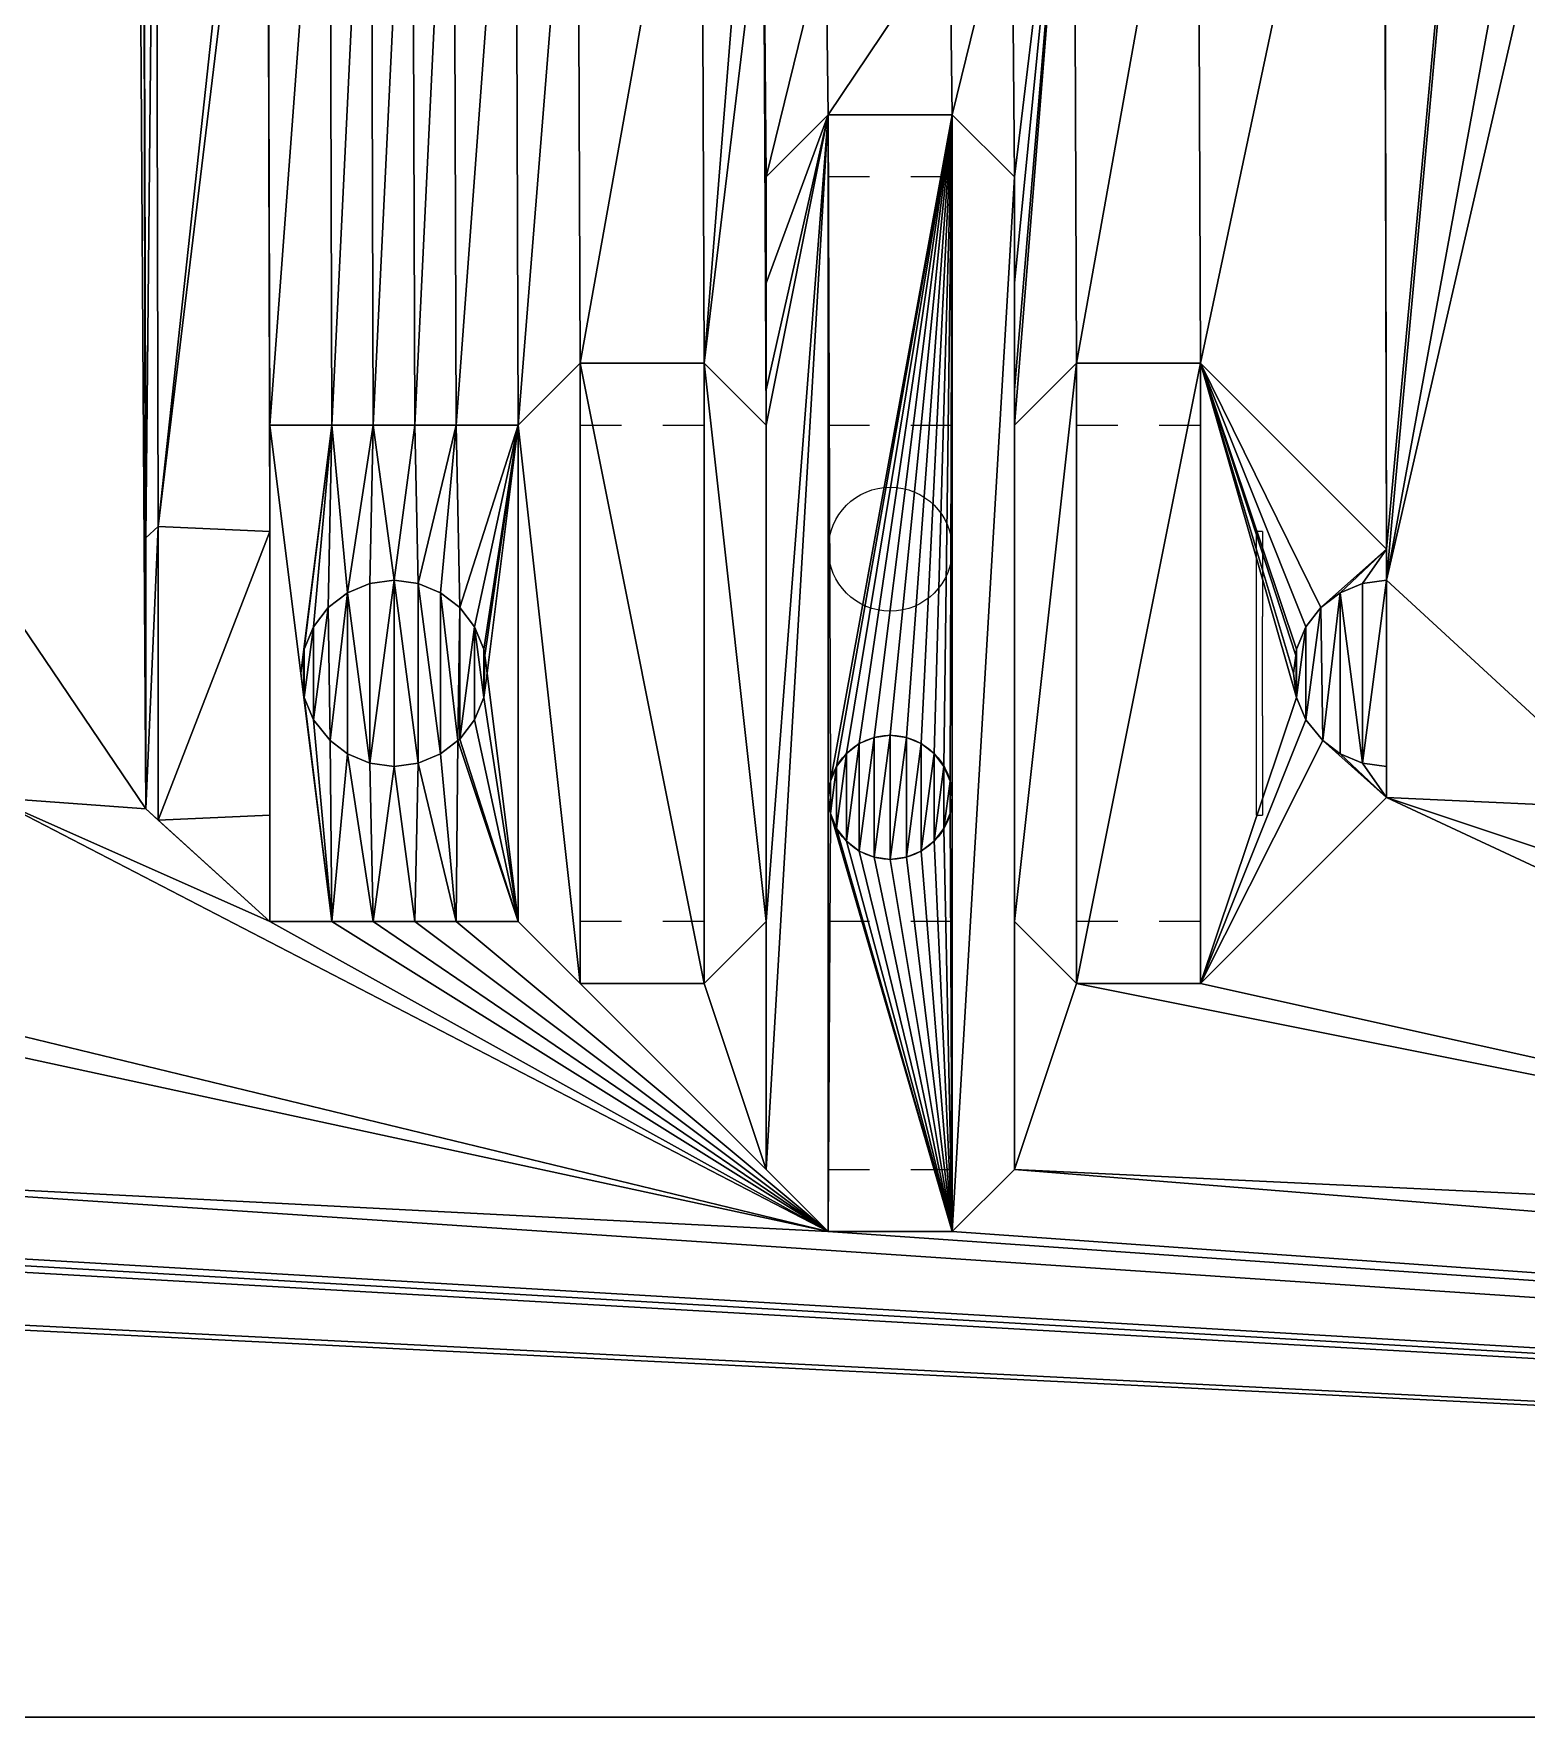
# Model space of a CAD drawing. Extents: x -341 to 0, y -148 to 0.
# Drawn here: x -250.9 to -202.8, y -147.6 to -93.4 of the extents above; entities that cross this region are included whole.
import ezdxf

# ---------------------------------------------------------------- set-up
doc = ezdxf.new("R2010")
doc.units = 0
doc.header["$LTSCALE"] = 25.4
doc.layers.get('0').update_dxf_attribs({"color": 13, "linetype": 'CONTINUOUS'})

msp = doc.modelspace()

# ---------------------------------------------------------------- linework, layer by layer
at = {"color": 0}
for p, q in [((-227.288, -97.971), (-225.288, -95.971)), ((-227.288, -97.971), (-225.288, -95.971)), ((-221.288, -95.971), (-225.288, -95.971)), ((-221.288, -95.971), (-225.288, -95.971)), ((-219.288, -97.971), (-221.288, -95.971)), ((-219.288, -97.971), (-221.288, -95.971)), ((-227.288, -97.971), (-227.288, -101.4)), ((-227.288, -97.971), (-227.288, -101.4)), ((-223.955, -97.971), (-225.288, -97.971)), ((-221.288, -97.971), (-222.621, -97.971)), ((-219.288, -101.4), (-219.288, -97.971)), ((-219.288, -101.4), (-219.288, -97.971)), ((-227.288, -101.4), (-227.288, -104.828)), ((-227.288, -101.4), (-227.288, -104.828)), ((-219.288, -104.828), (-219.288, -101.4)), ((-219.288, -104.828), (-219.288, -101.4)), ((-235.288, -105.971), (-233.288, -103.971)), ((-235.288, -105.971), (-233.288, -103.971)), ((-229.288, -103.971), (-233.288, -103.971)), ((-229.288, -103.971), (-233.288, -103.971)), ((-227.288, -105.971), (-229.288, -103.971)), ((-227.288, -105.971), (-229.288, -103.971)), ((-217.288, -103.971), (-219.288, -105.971)), ((-217.288, -103.971), (-219.288, -105.971)), ((-217.288, -103.971), (-213.288, -103.971)), ((-217.288, -103.971), (-213.288, -103.971)), ((-213.288, -103.971), (-207.288, -109.971)), ((-213.288, -103.971), (-207.288, -109.971)), ((-227.288, -104.828), (-227.288, -105.971)), ((-227.288, -104.828), (-227.288, -105.971)), ((-219.288, -105.971), (-219.288, -104.828)), ((-219.288, -105.971), (-219.288, -104.828)), ((-243.288, -105.971), (-241.288, -105.971)), ((-243.288, -105.971), (-243.288, -109.4)), ((-243.288, -105.971), (-243.288, -109.4)), ((-243.288, -105.971), (-241.288, -105.971)), ((-241.288, -105.971), (-239.955, -105.971)), ((-241.288, -105.971), (-239.955, -105.971)), ((-239.955, -105.971), (-238.621, -105.971)), ((-239.955, -105.971), (-238.621, -105.971)), ((-238.621, -105.971), (-237.288, -105.971)), ((-238.621, -105.971), (-237.288, -105.971)), ((-237.288, -105.971), (-235.288, -105.971)), ((-237.288, -105.971), (-235.288, -105.971)), ((-233.288, -105.971), (-231.955, -105.971)), ((-230.621, -105.971), (-229.288, -105.971)), ((-225.288, -105.971), (-223.955, -105.971)), ((-222.621, -105.971), (-221.288, -105.971)), ((-217.288, -105.971), (-215.955, -105.971)), ((-214.621, -105.971), (-213.288, -105.971)), ((-246.888, -109.24), (-247.288, -109.6)), ((-246.888, -109.24), (-247.288, -109.6)), ((-247.288, -109.6), (-247.288, -118.343)), ((-247.288, -109.6), (-247.288, -118.343)), ((-246.888, -109.24), (-243.288, -109.4)), ((-246.888, -109.24), (-243.288, -109.4)), ((-235.288, -109.4), (-235.288, -112.143)), ((-227.288, -109.4), (-227.288, -111.685)), ((-219.288, -109.4), (-219.288, -111.685)), ((-211.288, -109.4), (-211.488, -109.4)), ((-211.488, -109.4), (-211.488, -118.543)), ((-211.288, -109.4), (-211.288, -112.143)), ((-207.288, -110.971), (-207.288, -109.971)), ((-207.288, -110.971), (-207.288, -109.971)), ((-240.064, -111.073), (-240.788, -111.373)), ((-240.064, -111.073), (-240.788, -111.373)), ((-239.288, -110.971), (-240.064, -111.073)), ((-239.288, -110.971), (-240.064, -111.073)), ((-238.511, -111.073), (-239.288, -110.971)), ((-238.511, -111.073), (-239.288, -110.971)), ((-237.788, -111.373), (-238.511, -111.073)), ((-237.788, -111.373), (-238.511, -111.073)), ((-208.064, -111.073), (-208.788, -111.373)), ((-208.064, -111.073), (-208.788, -111.373)), ((-207.288, -110.971), (-208.064, -111.073)), ((-207.288, -110.971), (-208.064, -111.073)), ((-240.788, -111.373), (-241.409, -111.85)), ((-240.788, -111.373), (-241.409, -111.85)), ((-237.167, -111.85), (-237.788, -111.373)), ((-237.167, -111.85), (-237.788, -111.373)), ((-227.288, -111.685), (-227.288, -112.143)), ((-219.288, -111.685), (-219.288, -112.143)), ((-208.788, -111.373), (-209.409, -111.85)), ((-208.788, -111.373), (-209.409, -111.85)), ((-243.288, -115.114), (-243.288, -112.143)), ((-241.409, -111.85), (-241.886, -112.471)), ((-241.409, -111.85), (-241.886, -112.471)), ((-236.69, -112.471), (-237.167, -111.85)), ((-236.69, -112.471), (-237.167, -111.85)), ((-211.288, -115.343), (-211.288, -112.143)), ((-209.409, -111.85), (-209.886, -112.471)), ((-209.409, -111.85), (-209.886, -112.471)), ((-241.886, -112.471), (-242.186, -113.195)), ((-241.886, -112.471), (-242.186, -113.195)), ((-236.39, -113.195), (-236.69, -112.471)), ((-236.39, -113.195), (-236.69, -112.471)), ((-209.886, -112.471), (-210.186, -113.195)), ((-209.886, -112.471), (-210.186, -113.195)), ((-242.288, -113.971), (-242.213, -113.4)), ((-242.288, -113.971), (-242.213, -113.4)), ((-242.213, -113.4), (-242.186, -113.195)), ((-242.213, -113.4), (-242.186, -113.195)), ((-236.363, -113.4), (-236.39, -113.195)), ((-236.363, -113.4), (-236.39, -113.195)), ((-236.288, -113.971), (-236.363, -113.4)), ((-236.288, -113.971), (-236.363, -113.4)), ((-210.288, -113.971), (-210.213, -113.4)), ((-210.288, -113.971), (-210.213, -113.4)), ((-210.213, -113.4), (-210.186, -113.195)), ((-210.213, -113.4), (-210.186, -113.195)), ((-242.288, -113.971), (-242.186, -114.748)), ((-242.288, -113.971), (-242.186, -114.748)), ((-236.39, -114.748), (-236.288, -113.971)), ((-236.39, -114.748), (-236.288, -113.971)), ((-210.288, -113.971), (-210.186, -114.748)), ((-210.288, -113.971), (-210.186, -114.748)), ((-242.186, -114.748), (-241.886, -115.471)), ((-242.186, -114.748), (-241.886, -115.471)), ((-236.39, -114.748), (-236.69, -115.471)), ((-236.39, -114.748), (-236.69, -115.471)), ((-210.186, -114.748), (-209.886, -115.471)), ((-210.186, -114.748), (-209.886, -115.471)), ((-243.288, -115.343), (-243.288, -115.114)), ((-241.886, -115.471), (-241.344, -116.143)), ((-241.886, -115.471), (-241.344, -116.143)), ((-237.167, -116.092), (-236.69, -115.471)), ((-237.167, -116.092), (-236.69, -115.471)), ((-235.288, -118.543), (-235.288, -115.343)), ((-227.288, -115.343), (-227.288, -118.543)), ((-219.288, -115.343), (-219.288, -118.543)), ((-211.288, -115.343), (-211.288, -118.543)), ((-209.886, -115.471), (-209.344, -116.143)), ((-209.886, -115.471), (-209.344, -116.143)), ((-241.344, -116.143), (-240.788, -116.569)), ((-241.344, -116.143), (-240.788, -116.569)), ((-237.788, -116.569), (-237.232, -116.143)), ((-237.788, -116.569), (-237.232, -116.143)), ((-237.232, -116.143), (-237.167, -116.092)), ((-237.232, -116.143), (-237.167, -116.092)), ((-209.344, -116.143), (-208.788, -116.569)), ((-209.344, -116.143), (-208.788, -116.569)), ((-240.788, -116.569), (-240.064, -116.869)), ((-240.788, -116.569), (-240.064, -116.869)), ((-238.511, -116.869), (-237.788, -116.569)), ((-238.511, -116.869), (-237.788, -116.569)), ((-208.788, -116.569), (-208.064, -116.869)), ((-208.788, -116.569), (-208.064, -116.869)), ((-240.064, -116.869), (-239.288, -116.971)), ((-240.064, -116.869), (-239.288, -116.971)), ((-239.288, -116.971), (-238.511, -116.869)), ((-239.288, -116.971), (-238.511, -116.869)), ((-208.064, -116.869), (-207.288, -116.971)), ((-208.064, -116.869), (-207.288, -116.971)), ((-207.288, -117.971), (-207.288, -116.971)), ((-207.288, -117.971), (-207.288, -116.971)), ((-207.288, -117.971), (-213.288, -123.971)), ((-207.288, -117.971), (-213.288, -123.971)), ((-246.888, -118.703), (-247.288, -118.343)), ((-246.888, -118.703), (-247.288, -118.343)), ((-243.288, -118.543), (-246.888, -118.703)), ((-243.288, -118.543), (-246.888, -118.703)), ((-243.288, -121.971), (-243.288, -118.543)), ((-243.288, -121.971), (-243.288, -118.543)), ((-211.488, -118.543), (-211.288, -118.543)), ((-243.288, -121.971), (-241.288, -121.971)), ((-243.288, -121.971), (-241.288, -121.971)), ((-241.288, -121.971), (-239.955, -121.971)), ((-241.288, -121.971), (-239.955, -121.971)), ((-239.955, -121.971), (-238.621, -121.971)), ((-239.955, -121.971), (-238.621, -121.971)), ((-238.621, -121.971), (-237.288, -121.971)), ((-238.621, -121.971), (-237.288, -121.971)), ((-237.288, -121.971), (-235.288, -121.971)), ((-237.288, -121.971), (-235.288, -121.971)), ((-235.288, -121.971), (-233.288, -123.971)), ((-235.288, -121.971), (-233.288, -123.971)), ((-231.955, -121.971), (-233.288, -121.971)), ((-229.288, -121.971), (-230.621, -121.971)), ((-227.288, -121.971), (-229.288, -123.971)), ((-227.288, -121.971), (-229.288, -123.971)), ((-227.288, -121.971), (-227.288, -129.971)), ((-227.288, -121.971), (-227.288, -129.971)), ((-223.955, -121.971), (-225.288, -121.971)), ((-221.288, -121.971), (-222.621, -121.971)), ((-219.288, -129.971), (-219.288, -121.971)), ((-219.288, -121.971), (-217.288, -123.971)), ((-219.288, -121.971), (-217.288, -123.971)), ((-219.288, -129.971), (-219.288, -121.971)), ((-215.955, -121.971), (-217.288, -121.971)), ((-213.288, -121.971), (-214.621, -121.971)), ((-229.288, -123.971), (-233.288, -123.971)), ((-229.288, -123.971), (-233.288, -123.971)), ((-217.288, -123.971), (-213.288, -123.971)), ((-217.288, -123.971), (-213.288, -123.971)), ((-227.288, -129.971), (-225.288, -131.971)), ((-227.288, -129.971), (-225.288, -131.971)), ((-225.288, -129.971), (-223.955, -129.971)), ((-222.621, -129.971), (-221.288, -129.971)), ((-219.288, -129.971), (-221.288, -131.971)), ((-219.288, -129.971), (-221.288, -131.971)), ((-225.288, -131.971), (-221.288, -131.971)), ((-225.288, -131.971), (-221.288, -131.971)), ((-341, -147.628), (0, -147.628))]:
    msp.add_line(p, q, dxfattribs=at)
for centre in [(-223.288, -109.971), (-223.288, -117.971), (-223.288, -117.971)]:
    msp.add_circle(centre, 2, dxfattribs=at)

# ---------------------------------------------------------------- meshes
mesh = msp.add_polyface(dxfattribs=at)
corners = [(-254.969, -73.621), (-254.492, -70), (-254.427, -74.293), (-253.871, -69.523), (-253.871, -74.719), (-253.147, -75.019), (-252.371, -69.121), (-252.371, -75.121), (-252.371, -76.121), (-217.371, -82.121), (-219.371, -88.121), (-219.371, -80.121), (-219.288, -97.971), (-219.288, -101.4), (-219.288, -104.828), (-217.288, -103.971), (-213.371, -82.121), (-213.288, -103.971), (-207.371, -76.121), (-207.288, -109.971), (-225.371, -90.121), (-227.288, -97.971), (-227.371, -88.121), (-225.288, -95.971), (-221.371, -90.121), (-221.288, -95.971), (-246.971, -76.853), (-247.288, -109.6), (-247.371, -76.493), (-246.888, -109.24), (-243.371, -76.693), (-243.371, -80.121), (-243.288, -105.971), (-241.371, -80.121), (-241.288, -105.971), (-240.038, -80.121), (-239.955, -105.971), (-238.704, -80.121), (-238.621, -105.971), (-237.371, -80.121), (-237.288, -105.971), (-235.371, -80.121), (-235.288, -105.971), (-233.371, -82.121), (-233.288, -103.971), (-229.371, -82.121), (-229.288, -103.971), (-227.371, -80.121), (-227.288, -105.971), (-262.371, -82.121), (-264.371, -88.121), (-264.371, -80.121), (-264.288, -97.971), (-264.288, -101.4), (-264.288, -104.828), (-264.288, -105.971), (-262.288, -103.971), (-258.371, -82.121), (-258.288, -103.971), (-252.288, -109.971), (-270.371, -90.121), (-272.288, -97.971), (-272.371, -88.121), (-270.288, -95.971), (-266.371, -90.121), (-266.288, -95.971), (-278.288, -103.971), (-278.371, -82.121), (-274.371, -82.121), (-274.288, -103.971), (-272.371, -80.121), (-272.288, -105.971), (-247.817, -18.542), (-252.288, -110.971), (-247.288, -118.343), (-247.817, -35.285)]
mesh.append_faces([[corners[k] for k in face] for face in [(9, 10, 11), (49, 50, 51)]], dxfattribs={"vtx0": -1, "color": 0})
mesh.append_faces([[corners[k] for k in face] for face in [(0, 1, 2), (2, 3, 4), (4, 3, 5), (5, 6, 7), (7, 6, 8), (12, 9, 13), (13, 9, 14), (15, 16, 17), (17, 18, 19), (20, 21, 22), (21, 20, 23), (23, 24, 25), (25, 10, 12), (26, 27, 28), (38, 39, 40), (40, 41, 42), (42, 43, 44), (44, 45, 46), (52, 49, 53), (53, 49, 54), (55, 49, 56), (56, 57, 58), (58, 8, 59), (60, 61, 62), (61, 60, 63), (63, 64, 65), (65, 50, 52), (66, 68, 69), (59, 72, 73)]], dxfattribs={"vtx0": -1, "vtx1": -1, "color": 0})
mesh.append_faces([[corners[k] for k in face] for face in [(10, 9, 12), (48, 22, 21), (50, 49, 52), (59, 8, 6), (71, 62, 61), (74, 73, 75), (74, 75, 28)]], dxfattribs={"vtx0": -1, "vtx1": -1, "vtx2": -1, "color": 0})
mesh.append_faces([[corners[k] for k in face] for face in [(15, 9, 16), (17, 16, 18), (23, 20, 24), (25, 24, 10), (29, 26, 30), (29, 30, 31), (32, 31, 33), (34, 33, 35), (36, 35, 37), (38, 37, 39), (40, 39, 41), (42, 41, 43), (44, 43, 45), (46, 45, 47), (46, 47, 22), (56, 49, 57), (58, 57, 8), (63, 60, 64), (65, 64, 50), (66, 67, 68), (69, 68, 70), (69, 70, 62)]], dxfattribs={"vtx0": -1, "vtx2": -1, "color": 0})
mesh = msp.add_polyface(dxfattribs=at)
corners = [(-255.296, -71.55), (-255.269, -72.898), (-255.371, -72.121), (-255.269, -71.345), (-254.969, -70.621), (-254.969, -73.621), (-254.492, -70), (-254.427, -74.293), (-253.871, -69.523), (-253.147, -75.019), (-253.147, -69.223), (-252.371, -69.121), (-210.296, -71.55), (-210.269, -72.898), (-210.371, -72.121), (-210.269, -71.345), (-209.969, -70.621), (-209.969, -73.621), (-209.492, -70), (-209.427, -74.293), (-208.871, -69.523), (-219.371, -56.121), (-217.817, -40.914), (-219.371, -59.55), (-219.371, -62.978), (-219.371, -64.121), (-217.371, -62.121), (-213.817, -40.914), (-213.371, -62.121), (-207.817, -34.914), (-207.371, -68.121), (-225.817, -48.914), (-227.371, -56.121), (-227.817, -46.914), (-225.371, -54.121), (-221.817, -48.914), (-221.371, -54.121), (-219.817, -46.914), (-247.371, -67.75), (-243.817, -35.485), (-246.971, -67.39), (-243.817, -38.914), (-243.371, -67.55), (-243.371, -64.121), (-241.817, -38.914), (-241.371, -64.121), (-240.483, -38.914), (-240.038, -64.121), (-239.15, -38.914), (-238.704, -64.121), (-237.817, -38.914), (-237.371, -64.121), (-235.817, -38.914), (-235.371, -64.121), (-233.817, -40.914), (-233.371, -62.121), (-229.817, -40.914), (-229.371, -62.121), (-227.817, -38.914), (-227.371, -64.121), (-227.371, -59.55), (-227.371, -62.978), (-264.371, -56.121), (-262.817, -40.914), (-264.371, -59.55), (-264.371, -62.978), (-264.371, -64.121), (-262.371, -62.121), (-258.817, -40.914), (-258.371, -62.121), (-252.817, -34.914), (-252.371, -68.121), (-270.817, -48.914), (-272.371, -56.121), (-272.817, -46.914), (-270.371, -54.121), (-266.817, -48.914), (-266.371, -54.121), (-264.817, -46.914), (-272.371, -64.121), (-272.371, -59.55), (-272.371, -62.978), (-247.817, -18.542), (-252.288, -109.971), (-247.817, -35.285), (-252.288, -110.971), (-247.371, -76.493), (-247.417, -35.645)]
mesh.append_faces([[corners[k] for k in face] for face in [(0, 1, 2), (12, 13, 14), (59, 60, 61), (79, 80, 81)]], dxfattribs={"vtx0": -1, "color": 0})
mesh.append_faces([[corners[k] for k in face] for face in [(1, 4, 5), (13, 16, 17), (17, 18, 19), (21, 22, 23), (23, 22, 24), (24, 22, 25), (25, 22, 26), (26, 27, 28), (28, 29, 30), (31, 32, 33), (32, 31, 34), (34, 35, 36), (36, 37, 21), (38, 39, 40), (40, 41, 42), (42, 41, 43), (43, 44, 45), (45, 46, 47), (47, 48, 49), (49, 50, 51), (51, 52, 53), (53, 54, 55), (55, 56, 57), (57, 33, 59), (62, 63, 64), (64, 63, 65), (65, 63, 66), (66, 63, 67), (67, 68, 69), (69, 70, 71), (72, 73, 74), (73, 72, 75), (75, 76, 77), (77, 78, 62), (71, 82, 11), (84, 85, 82), (86, 87, 38)]], dxfattribs={"vtx0": -1, "vtx1": -1, "color": 0})
mesh.append_faces([[corners[k] for k in face] for face in [(59, 33, 32), (11, 82, 83)]], dxfattribs={"vtx0": -1, "vtx1": -1, "vtx2": -1, "color": 0})
mesh.append_faces([[corners[k] for k in face] for face in [(1, 0, 3), (1, 3, 4), (5, 4, 6), (7, 6, 8), (9, 8, 10), (9, 10, 11), (13, 12, 15), (13, 15, 16), (17, 16, 18), (19, 18, 20), (34, 31, 35), (36, 35, 37), (57, 58, 33), (59, 32, 60), (75, 72, 76), (77, 76, 78), (79, 73, 80)]], dxfattribs={"vtx0": -1, "vtx2": -1, "color": 0})
mesh = msp.add_polyface(dxfattribs=at)
corners = [(-209.427, -74.293), (-208.871, -69.523), (-208.871, -74.719), (-208.147, -75.019), (-207.371, -69.121), (-207.371, -75.121), (-207.371, -76.121), (-207.288, -109.971), (-198.971, -76.853), (-199.288, -109.6), (-199.371, -76.493), (-198.888, -109.24), (-195.371, -76.693), (-195.371, -80.121), (-195.288, -105.971), (-193.371, -80.121), (-193.288, -105.971), (-192.038, -80.121), (-191.955, -105.971), (-190.704, -80.121), (-190.621, -105.971), (-189.371, -80.121), (-189.288, -105.971), (-187.371, -80.121), (-187.288, -105.971), (-185.371, -82.121), (-185.288, -103.971), (-181.371, -82.121), (-181.288, -103.971), (-179.371, -80.121), (-179.371, -88.121), (-179.288, -105.971), (-179.288, -97.971), (-161.969, -73.621), (-161.492, -70), (-161.427, -74.293), (-160.871, -69.523), (-160.871, -74.719), (-160.147, -75.019), (-159.371, -69.121), (-159.371, -75.121), (-159.371, -76.121), (-159.288, -109.971), (-158.817, -34.914), (-159.288, -110.971), (-169.371, -82.121), (-171.371, -88.121), (-171.371, -80.121), (-171.288, -97.971), (-171.288, -101.4), (-171.288, -104.828), (-171.288, -105.971), (-169.288, -103.971), (-165.371, -82.121), (-165.288, -103.971), (-177.371, -90.121), (-177.288, -95.971), (-173.371, -90.121), (-173.288, -95.971), (-151.888, -109.24), (-151.371, -76.493), (-148.288, -109.4), (-151.371, -67.75), (-150.971, -76.853), (-148.288, -105.971), (-147.371, -76.693), (-147.371, -80.121), (-146.288, -105.971), (-198.817, -18.542), (-207.288, -110.971), (-152.288, -109.6), (-150.817, -18.542), (-199.371, -67.75), (-152.288, -118.343)]
mesh.append_faces([[corners[k] for k in face] for face in [(45, 46, 47)]], dxfattribs={"vtx0": -1, "color": 0})
mesh.append_faces([[corners[k] for k in face] for face in [(0, 1, 2), (2, 1, 3), (3, 4, 5), (5, 4, 6), (8, 9, 10), (14, 15, 16), (16, 17, 18), (18, 19, 20), (20, 21, 22), (22, 23, 24), (24, 25, 26), (26, 27, 28), (33, 34, 35), (35, 36, 37), (37, 36, 38), (38, 39, 40), (40, 39, 41), (42, 43, 44), (48, 45, 49), (49, 45, 50), (50, 45, 51), (51, 45, 52), (52, 53, 54), (54, 41, 42), (55, 32, 30), (32, 55, 56), (56, 57, 58), (58, 46, 48), (59, 60, 61), (60, 59, 62), (61, 63, 64), (64, 66, 67), (7, 68, 69), (70, 71, 59), (10, 69, 72), (73, 43, 70)]], dxfattribs={"vtx0": -1, "vtx1": -1, "color": 0})
mesh.append_faces([[corners[k] for k in face] for face in [(7, 6, 4), (31, 30, 32), (46, 45, 48), (42, 41, 39), (73, 44, 43)]], dxfattribs={"vtx0": -1, "vtx1": -1, "vtx2": -1, "color": 0})
mesh.append_faces([[corners[k] for k in face] for face in [(11, 8, 12), (11, 12, 13), (14, 13, 15), (16, 15, 17), (18, 17, 19), (20, 19, 21), (22, 21, 23), (24, 23, 25), (26, 25, 27), (28, 27, 29), (28, 29, 30), (52, 45, 53), (54, 53, 41), (56, 55, 57), (58, 57, 46), (61, 60, 63), (64, 63, 65), (64, 65, 66)]], dxfattribs={"vtx0": -1, "vtx2": -1, "color": 0})
mesh = msp.add_polyface(dxfattribs=at)
corners = [(-208.147, -75.019), (-208.871, -69.523), (-208.147, -69.223), (-207.371, -69.121), (-198.971, -67.39), (-198.817, -35.285), (-195.371, -67.55), (-198.417, -35.645), (-195.371, -64.121), (-194.817, -35.485), (-194.817, -38.914), (-193.371, -64.121), (-192.817, -38.914), (-192.038, -64.121), (-191.483, -38.914), (-190.704, -64.121), (-190.15, -38.914), (-189.371, -64.121), (-188.817, -38.914), (-187.371, -64.121), (-186.817, -38.914), (-185.371, -62.121), (-184.817, -40.914), (-181.371, -62.121), (-180.817, -40.914), (-179.371, -64.121), (-179.371, -56.121), (-179.371, -59.55), (-179.371, -62.978), (-162.296, -71.55), (-162.269, -72.898), (-162.371, -72.121), (-162.269, -71.345), (-161.969, -70.621), (-161.969, -73.621), (-161.492, -70), (-161.427, -74.293), (-160.871, -69.523), (-160.147, -75.019), (-160.147, -69.223), (-159.371, -69.121), (-170.817, -46.914), (-168.817, -40.914), (-169.371, -62.121), (-165.371, -62.121), (-164.817, -40.914), (-159.371, -68.121), (-158.817, -34.914), (-159.288, -109.971), (-178.817, -38.914), (-178.817, -46.914), (-177.371, -54.121), (-176.817, -48.914), (-173.371, -54.121), (-172.817, -48.914), (-171.371, -56.121), (-171.371, -59.55), (-171.371, -62.978), (-171.371, -64.121), (-150.971, -67.39), (-150.817, -35.285), (-147.371, -67.55), (-150.417, -35.645), (-147.371, -64.121), (-146.817, -35.485), (-146.817, -38.914), (-145.371, -64.121), (-207.371, -68.121), (-198.817, -18.542), (-207.288, -109.971), (-207.288, -110.971), (-199.371, -67.75), (-150.817, -18.542), (-152.288, -109.6), (-151.888, -109.24), (-151.371, -67.75)]
mesh.append_faces([[corners[k] for k in face] for face in [(25, 27, 28), (29, 30, 31)]], dxfattribs={"vtx0": -1, "color": 0})
mesh.append_faces([[corners[k] for k in face] for face in [(4, 5, 6), (6, 7, 8), (8, 10, 11), (11, 12, 13), (13, 14, 15), (15, 16, 17), (17, 18, 19), (19, 20, 21), (21, 22, 23), (23, 24, 25), (30, 33, 34), (43, 42, 44), (44, 45, 46), (46, 47, 40), (26, 50, 51), (51, 52, 53), (53, 54, 55), (55, 41, 56), (56, 41, 57), (57, 41, 58), (58, 41, 43), (59, 60, 61), (61, 62, 63), (63, 65, 66), (67, 68, 3), (71, 68, 4), (75, 72, 59)]], dxfattribs={"vtx0": -1, "vtx1": -1, "color": 0})
mesh.append_faces([[corners[k] for k in face] for face in [(25, 24, 26), (41, 42, 43), (40, 47, 48), (3, 68, 69), (70, 68, 71), (47, 72, 73), (74, 72, 75)]], dxfattribs={"vtx0": -1, "vtx1": -1, "vtx2": -1, "color": 0})
mesh.append_faces([[corners[k] for k in face] for face in [(0, 1, 2), (0, 2, 3), (8, 9, 10), (11, 10, 12), (13, 12, 14), (15, 14, 16), (17, 16, 18), (19, 18, 20), (21, 20, 22), (23, 22, 24), (25, 26, 27), (30, 29, 32), (30, 32, 33), (34, 33, 35), (36, 35, 37), (38, 37, 39), (38, 39, 40), (44, 42, 45), (46, 45, 47), (26, 49, 50), (51, 50, 52), (53, 52, 54), (55, 54, 41), (63, 64, 65)]], dxfattribs={"vtx0": -1, "vtx2": -1, "color": 0})
mesh = msp.add_polyface(dxfattribs=at)
corners = [(-145.371, -64.121), (-144.817, -38.914), (-144.038, -64.121), (-143.483, -38.914), (-142.704, -64.121), (-142.15, -38.914), (-141.371, -64.121), (-140.817, -38.914), (-139.371, -64.121), (-133.371, -62.121), (-132.817, -40.914), (-131.371, -64.121), (-131.371, -56.121), (-131.371, -59.55), (-131.371, -62.978), (-146.288, -105.971), (-147.371, -80.121), (-145.371, -80.121), (-144.955, -105.971), (-144.038, -80.121), (-143.621, -105.971), (-142.704, -80.121), (-142.288, -105.971), (-141.371, -80.121), (-140.288, -105.971), (-139.371, -80.121), (-138.288, -103.971), (-137.371, -82.121), (-134.288, -103.971), (-133.371, -82.121), (-132.288, -105.971), (-132.288, -97.971), (-132.288, -101.4), (-132.288, -104.828), (-122.288, -123.971), (-124.288, -129.971), (-124.288, -121.971), (-115.213, -113.4), (-115.186, -114.748), (-115.288, -113.971), (-115.186, -113.195), (-121.371, -82.121), (-123.371, -88.121), (-123.371, -80.121), (-122.288, -103.971), (-118.288, -103.971), (-117.371, -82.121), (-112.288, -109.971), (-117.371, -62.121), (-116.817, -40.914), (-111.371, -68.121), (0, -147.628), (-219.288, -129.971), (-177.288, -131.971), (-173.288, -131.971), (-130.288, -131.971), (-159.288, -117.971), (-148.288, -121.971), (-146.288, -121.971), (-144.955, -121.971), (-143.621, -121.971), (-142.288, -121.971), (-140.288, -121.971), (-138.288, -123.971), (-132.288, -129.971), (-134.288, -123.971), (-132.288, -121.971), (-123.371, -59.55), (-122.817, -46.914), (-123.371, -62.978), (-123.371, -64.121), (-121.371, -62.121), (-131.371, -80.121), (-131.371, -88.121), (-130.288, -95.971), (-129.371, -90.121), (-126.288, -95.971), (-125.371, -90.121), (-124.288, -97.971), (-124.288, -101.4), (-124.288, -104.828), (-124.288, -105.971)]
mesh.append_faces([[corners[k] for k in face] for face in [(11, 13, 14), (30, 32, 33), (34, 35, 36), (37, 38, 39), (41, 42, 43), (64, 65, 66)]], dxfattribs={"vtx0": -1, "color": 0})
mesh.append_faces([[corners[k] for k in face] for face in [(0, 1, 2), (2, 3, 4), (4, 5, 6), (6, 7, 8), (9, 10, 11), (15, 17, 18), (18, 19, 20), (20, 21, 22), (22, 23, 24), (24, 25, 26), (26, 27, 28), (28, 29, 30), (44, 41, 45), (45, 46, 47), (48, 49, 50), (55, 63, 64), (67, 68, 69), (69, 68, 70), (70, 68, 71), (72, 31, 29), (31, 73, 74), (74, 75, 76), (76, 77, 78), (78, 42, 79), (79, 42, 80), (80, 42, 81), (81, 42, 44)]], dxfattribs={"vtx0": -1, "vtx1": -1, "color": 0})
mesh.append_faces([[corners[k] for k in face] for face in [(30, 29, 31), (42, 41, 44), (51, 52, 53), (55, 56, 57)]], dxfattribs={"vtx0": -1, "vtx1": -1, "vtx2": -1, "color": 0})
mesh.append_faces([[corners[k] for k in face] for face in [(11, 12, 13), (15, 16, 17), (18, 17, 19), (20, 19, 21), (22, 21, 23), (24, 23, 25), (26, 25, 27), (28, 27, 29), (30, 31, 32), (38, 37, 40), (45, 41, 46), (51, 53, 54), (55, 57, 58), (55, 58, 59), (55, 59, 60), (55, 60, 61), (55, 61, 62), (55, 62, 63), (64, 63, 65), (31, 72, 73), (74, 73, 75), (76, 75, 77), (78, 77, 42)]], dxfattribs={"vtx0": -1, "vtx2": -1, "color": 0})
mesh = msp.add_polyface(dxfattribs=at)
corners = [(-262.288, -123.971), (-264.288, -129.971), (-264.288, -121.971), (-255.213, -113.4), (-255.186, -114.748), (-255.288, -113.971), (-255.186, -113.195), (-254.886, -112.471), (-254.886, -115.471), (-254.409, -111.85), (-254.344, -116.143), (-253.788, -111.373), (-253.788, -116.569), (-253.064, -116.869), (-253.064, -111.073), (-252.288, -110.971), (-252.288, -116.971), (-252.288, -117.971), (-217.288, -123.971), (-219.288, -129.971), (-219.288, -121.971), (-210.213, -113.4), (-210.186, -114.748), (-210.288, -113.971), (-210.186, -113.195), (-209.886, -112.471), (-209.886, -115.471), (-209.409, -111.85), (-209.344, -116.143), (-208.788, -111.373), (-219.288, -104.828), (-217.371, -82.121), (-219.288, -105.971), (-217.288, -103.971), (-247.288, -109.6), (-246.971, -76.853), (-246.888, -109.24), (-243.371, -80.121), (-243.288, -109.4), (-243.288, -105.971), (-241.371, -80.121), (-241.288, -105.971), (-240.038, -80.121), (-239.955, -105.971), (-238.704, -80.121), (-238.621, -105.971), (-229.288, -103.971), (-227.371, -88.121), (-227.288, -105.971), (-227.288, -97.971), (-227.288, -101.4), (-227.288, -104.828), (-264.288, -104.828), (-262.371, -82.121), (-264.288, -105.971), (-274.288, -103.971), (-272.371, -88.121), (-272.288, -105.971), (-272.288, -97.971), (-272.288, -101.4), (-272.288, -104.828), (-341, -147.628), (-315.288, -131.971), (0, -147.628), (-270.288, -131.971), (-280.288, -121.971), (-278.288, -123.971), (-272.288, -129.971), (-274.288, -123.971), (-272.288, -121.971), (-225.288, -131.971), (-258.288, -123.971), (-243.288, -121.971), (-247.288, -118.343), (-247.371, -76.493), (-246.888, -118.703), (-243.288, -118.543), (-241.288, -121.971), (-239.955, -121.971), (-238.621, -121.971), (-237.288, -121.971), (-235.288, -121.971), (-233.288, -123.971), (-227.288, -129.971), (-229.288, -123.971), (-227.288, -121.971)]
mesh.append_faces([[corners[k] for k in face] for face in [(0, 1, 2), (3, 4, 5), (18, 19, 20), (21, 22, 23), (48, 50, 51), (57, 59, 60), (67, 68, 69), (72, 75, 76), (83, 84, 85)]], dxfattribs={"vtx0": -1, "color": 0})
mesh.append_faces([[corners[k] for k in face] for face in [(4, 7, 8), (8, 9, 10), (10, 11, 12), (12, 11, 13), (13, 15, 16), (16, 15, 17), (22, 25, 26), (26, 27, 28), (30, 31, 32), (32, 31, 33), (34, 35, 36), (36, 37, 38), (38, 37, 39), (39, 40, 41), (41, 42, 43), (43, 44, 45), (46, 47, 48), (52, 53, 54), (55, 56, 57), (61, 62, 63), (64, 66, 67), (73, 74, 34), (70, 82, 83)]], dxfattribs={"vtx0": -1, "vtx1": -1, "color": 0})
mesh.append_faces([[corners[k] for k in face] for face in [(70, 1, 0), (70, 17, 72), (72, 17, 73), (73, 17, 15)]], dxfattribs={"vtx0": -1, "vtx1": -1, "vtx2": -1, "color": 0})
mesh.append_faces([[corners[k] for k in face] for face in [(4, 3, 6), (4, 6, 7), (8, 7, 9), (10, 9, 11), (13, 11, 14), (13, 14, 15), (22, 21, 24), (22, 24, 25), (26, 25, 27), (28, 27, 29), (48, 49, 50), (57, 58, 59), (64, 65, 66), (67, 66, 68), (70, 0, 71), (70, 71, 17), (72, 73, 75), (70, 72, 77), (70, 77, 78), (70, 78, 79), (70, 79, 80), (70, 80, 81), (70, 81, 82), (83, 82, 84)]], dxfattribs={"vtx0": -1, "vtx2": -1, "color": 0})
mesh = msp.add_polyface(dxfattribs=at)
corners = [(-209.344, -116.143), (-208.788, -111.373), (-208.788, -116.569), (-208.064, -116.869), (-208.064, -111.073), (-207.288, -110.971), (-207.288, -116.971), (-207.288, -117.971), (-199.288, -109.6), (-198.971, -76.853), (-198.888, -109.24), (-195.371, -80.121), (-195.288, -109.4), (-195.288, -105.971), (-181.288, -103.971), (-179.371, -88.121), (-179.288, -105.971), (-179.288, -97.971), (-179.288, -101.4), (-179.288, -104.828), (-169.288, -123.971), (-171.288, -129.971), (-171.288, -121.971), (-162.213, -113.4), (-162.186, -114.748), (-162.288, -113.971), (-162.186, -113.195), (-161.886, -112.471), (-161.886, -115.471), (-161.409, -111.85), (-161.344, -116.143), (-160.788, -111.373), (-160.788, -116.569), (-160.064, -116.869), (-160.064, -111.073), (-159.288, -110.971), (-159.288, -116.971), (-159.288, -117.971), (0, -147.628), (-315.288, -131.971), (-311.288, -131.971), (-309.288, -129.971), (-270.288, -131.971), (-266.288, -131.971), (-264.288, -129.971), (-225.288, -131.971), (-221.288, -131.971), (-219.288, -129.971), (-177.288, -131.971), (-217.288, -123.971), (-213.288, -123.971), (-195.288, -121.971), (-199.288, -118.343), (-199.371, -76.493), (-198.888, -118.703), (-195.288, -118.543), (-193.288, -121.971), (-191.955, -121.971), (-190.621, -121.971), (-189.288, -121.971), (-187.288, -121.971), (-185.288, -123.971), (-179.288, -129.971), (-181.288, -123.971), (-179.288, -121.971), (-130.288, -131.971), (-165.288, -123.971), (-148.288, -121.971), (-152.288, -118.343), (-151.888, -118.703), (-148.288, -118.543)]
mesh.append_faces([[corners[k] for k in face] for face in [(16, 18, 19), (20, 21, 22), (23, 24, 25), (51, 54, 55), (62, 63, 64), (67, 69, 70)]], dxfattribs={"vtx0": -1, "color": 0})
mesh.append_faces([[corners[k] for k in face] for face in [(0, 1, 2), (2, 1, 3), (3, 5, 6), (6, 5, 7), (8, 9, 10), (10, 11, 12), (12, 11, 13), (14, 15, 16), (24, 27, 28), (28, 29, 30), (30, 31, 32), (32, 31, 33), (33, 35, 36), (36, 35, 37), (52, 53, 8), (48, 61, 62)]], dxfattribs={"vtx0": -1, "vtx1": -1, "color": 0})
mesh.append_faces([[corners[k] for k in face] for face in [(38, 41, 42), (38, 44, 45), (48, 47, 49), (48, 7, 51), (51, 7, 52), (52, 7, 5), (52, 5, 53), (65, 21, 20), (67, 37, 68), (68, 37, 35)]], dxfattribs={"vtx0": -1, "vtx1": -1, "vtx2": -1, "color": 0})
mesh.append_faces([[corners[k] for k in face] for face in [(3, 1, 4), (3, 4, 5), (16, 17, 18), (24, 23, 26), (24, 26, 27), (28, 27, 29), (30, 29, 31), (33, 31, 34), (33, 34, 35), (38, 39, 40), (38, 40, 41), (38, 42, 43), (38, 43, 44), (38, 45, 46), (38, 46, 47), (48, 49, 50), (48, 50, 7), (51, 52, 54), (48, 51, 56), (48, 56, 57), (48, 57, 58), (48, 58, 59), (48, 59, 60), (48, 60, 61), (62, 61, 63), (65, 20, 66), (65, 66, 37), (67, 68, 69)]], dxfattribs={"vtx0": -1, "vtx2": -1, "color": 0})
mesh = msp.add_polyface(dxfattribs=at)
corners = [(-225.288, -95.971), (-227.288, -101.4), (-227.288, -97.971), (-227.288, -104.828), (-227.288, -105.971), (-227.288, -121.971), (-227.288, -129.971), (-225.288, -131.971), (-225.288, -117.971), (-225.22, -117.454), (-221.288, -95.971), (-225.02, -116.971), (-224.702, -116.557), (-224.288, -116.239), (-223.806, -116.039), (-223.288, -115.971), (-222.77, -116.039), (-222.288, -116.239), (-221.874, -116.557), (-221.556, -116.971), (-221.356, -117.454), (-221.288, -117.971), (-213.288, -103.971), (-210.213, -113.4), (-210.288, -113.971), (-210.186, -113.195), (-209.886, -112.471), (-209.409, -111.85), (-207.288, -109.971), (-208.788, -111.373), (-208.064, -111.073), (-207.288, -110.971), (-217.288, -103.971), (-219.288, -121.971), (-219.288, -105.971), (-217.288, -123.971), (-213.288, -123.971), (-210.186, -114.748), (-209.886, -115.471), (-209.344, -116.143), (-207.288, -117.971), (-208.788, -116.569), (-208.064, -116.869), (-207.288, -116.971), (-225.22, -118.489), (-221.288, -131.971), (-225.02, -118.971), (-224.702, -119.385), (-224.288, -119.703), (-223.806, -119.903), (-223.288, -119.971), (-222.77, -119.903), (-222.288, -119.703), (-221.874, -119.385), (-221.556, -118.971), (-221.356, -118.489), (-219.288, -97.971), (-219.288, -129.971), (-219.288, -101.4), (-219.288, -104.828), (-241.288, -105.971), (-242.288, -113.971), (-243.288, -105.971), (-242.213, -113.4), (-242.186, -113.195), (-241.886, -112.471), (-241.409, -111.85), (-240.788, -111.373), (-239.955, -105.971), (-240.064, -111.073), (-239.288, -110.971), (-238.621, -105.971), (-238.511, -111.073), (-237.288, -105.971), (-237.788, -111.373), (-237.167, -111.85), (-235.288, -105.971), (-236.69, -112.471), (-236.39, -113.195), (-236.363, -113.4), (-236.288, -113.971), (-235.288, -121.971), (-233.288, -123.971), (-233.288, -103.971), (-229.288, -123.971), (-229.288, -103.971), (-246.888, -109.24), (-247.288, -118.343), (-247.288, -109.6), (-246.888, -118.703), (-243.288, -109.4), (-243.288, -118.543), (-243.288, -121.971), (-241.288, -121.971), (-242.186, -114.748), (-241.886, -115.471), (-241.344, -116.143), (-240.788, -116.569), (-239.955, -121.971), (-240.064, -116.869), (-239.288, -116.971), (-238.621, -121.971), (-238.511, -116.869), (-237.288, -121.971), (-237.788, -116.569), (-237.232, -116.143), (-237.167, -116.092), (-236.69, -115.471), (-236.39, -114.748)]
mesh.append_faces([[corners[k] for k in face] for face in [(0, 1, 2), (30, 28, 31), (40, 42, 43), (86, 87, 88)]], dxfattribs={"vtx0": -1, "color": 0})
mesh.append_faces([[corners[k] for k in face] for face in [(1, 0, 3), (3, 0, 4), (5, 0, 6), (6, 0, 7), (8, 0, 9), (9, 10, 11), (11, 10, 12), (12, 10, 13), (13, 10, 14), (14, 10, 15), (15, 10, 16), (16, 10, 17), (17, 10, 18), (18, 10, 19), (19, 10, 20), (20, 10, 21), (23, 22, 25), (25, 22, 26), (26, 22, 27), (27, 28, 29), (29, 28, 30), (32, 33, 34), (33, 32, 35), (35, 22, 36), (36, 39, 40), (37, 22, 24), (7, 44, 45), (44, 7, 8), (45, 56, 57), (57, 34, 33), (60, 61, 62), (61, 60, 63), (63, 60, 64), (64, 60, 65), (65, 60, 66), (66, 60, 67), (67, 68, 69), (69, 68, 70), (70, 71, 72), (72, 73, 74), (74, 73, 75), (75, 76, 77), (77, 76, 78), (78, 76, 79), (79, 76, 80), (81, 76, 82), (82, 83, 84), (84, 85, 5), (87, 86, 89), (89, 90, 91), (91, 62, 92), (92, 62, 93), (93, 97, 98), (98, 100, 101), (101, 102, 103), (103, 105, 81)]], dxfattribs={"vtx0": -1, "vtx1": -1, "color": 0})
mesh.append_faces([[corners[k] for k in face] for face in [(4, 0, 5), (7, 0, 8), (36, 22, 37), (45, 21, 10), (80, 76, 81), (93, 62, 61)]], dxfattribs={"vtx0": -1, "vtx1": -1, "vtx2": -1, "color": 0})
mesh.append_faces([[corners[k] for k in face] for face in [(9, 0, 10), (22, 23, 24), (27, 22, 28), (35, 32, 22), (36, 37, 38), (36, 38, 39), (40, 39, 41), (40, 41, 42), (45, 44, 46), (45, 46, 47), (45, 47, 48), (45, 48, 49), (45, 49, 50), (45, 50, 51), (45, 51, 52), (45, 52, 53), (45, 53, 54), (45, 54, 55), (45, 55, 21), (45, 10, 56), (57, 56, 58), (57, 58, 59), (57, 59, 34), (67, 60, 68), (70, 68, 71), (72, 71, 73), (75, 73, 76), (82, 76, 83), (84, 83, 85), (5, 85, 4), (89, 86, 90), (91, 90, 62), (93, 61, 94), (93, 94, 95), (93, 95, 96), (93, 96, 97), (98, 97, 99), (98, 99, 100), (101, 100, 102), (103, 102, 104), (103, 104, 105), (81, 105, 106), (81, 106, 107), (81, 107, 108), (81, 108, 80)]], dxfattribs={"vtx0": -1, "vtx2": -1, "color": 0})
mesh = msp.add_polyface(dxfattribs=at)
corners = [(-242.213, -113.4), (-242.186, -114.748), (-242.288, -113.971), (-242.186, -113.195), (-241.886, -112.471), (-241.886, -115.471), (-241.409, -111.85), (-241.344, -116.143), (-240.788, -111.373), (-240.788, -116.569), (-240.064, -116.869), (-240.064, -111.073), (-239.288, -110.971), (-239.288, -116.971), (-238.511, -116.869), (-238.511, -111.073), (-237.788, -116.569), (-237.788, -111.373), (-237.232, -116.143), (-237.167, -111.85), (-237.167, -116.092), (-236.69, -112.471), (-236.69, -115.471), (-236.39, -114.748), (-236.39, -113.195), (-236.363, -113.4), (-236.288, -113.971)]
mesh.append_faces([[corners[k] for k in face] for face in [(0, 1, 2), (23, 25, 26)]], dxfattribs={"vtx0": -1, "color": 0})
mesh.append_faces([[corners[k] for k in face] for face in [(1, 4, 5), (5, 6, 7), (7, 8, 9), (9, 8, 10), (10, 12, 13), (13, 12, 14), (14, 15, 16), (16, 17, 18), (18, 19, 20), (20, 21, 22), (22, 21, 23)]], dxfattribs={"vtx0": -1, "vtx1": -1, "color": 0})
mesh.append_faces([[corners[k] for k in face] for face in [(1, 0, 3), (1, 3, 4), (5, 4, 6), (7, 6, 8), (10, 8, 11), (10, 11, 12), (14, 12, 15), (16, 15, 17), (18, 17, 19), (20, 19, 21), (23, 21, 24), (23, 24, 25)]], dxfattribs={"vtx0": -1, "vtx2": -1, "color": 0})
mesh = msp.add_polyface(dxfattribs=at)
corners = [(-225.22, -117.454), (-225.22, -118.489), (-225.288, -117.971), (-225.02, -116.971), (-225.02, -118.971), (-224.702, -116.557), (-224.702, -119.385), (-224.288, -116.239), (-224.288, -119.703), (-223.806, -116.039), (-223.806, -119.903), (-223.288, -115.971), (-223.288, -119.971), (-222.77, -116.039), (-222.77, -119.903), (-222.288, -116.239), (-222.288, -119.703), (-221.874, -116.557), (-221.874, -119.385), (-221.556, -116.971), (-221.556, -118.971), (-221.356, -117.454), (-221.356, -118.489), (-221.288, -117.971)]
mesh.append_faces([[corners[k] for k in face] for face in [(0, 1, 2), (22, 21, 23)]], dxfattribs={"vtx0": -1, "color": 0})
mesh.append_faces([[corners[k] for k in face] for face in [(1, 3, 4), (4, 5, 6), (6, 7, 8), (8, 9, 10), (10, 11, 12), (12, 13, 14), (14, 15, 16), (16, 17, 18), (18, 19, 20), (20, 21, 22)]], dxfattribs={"vtx0": -1, "vtx1": -1, "color": 0})
mesh.append_faces([[corners[k] for k in face] for face in [(1, 0, 3), (4, 3, 5), (6, 5, 7), (8, 7, 9), (10, 9, 11), (12, 11, 13), (14, 13, 15), (16, 15, 17), (18, 17, 19), (20, 19, 21)]], dxfattribs={"vtx0": -1, "vtx2": -1, "color": 0})

doc.saveas('drawing.dxf')
